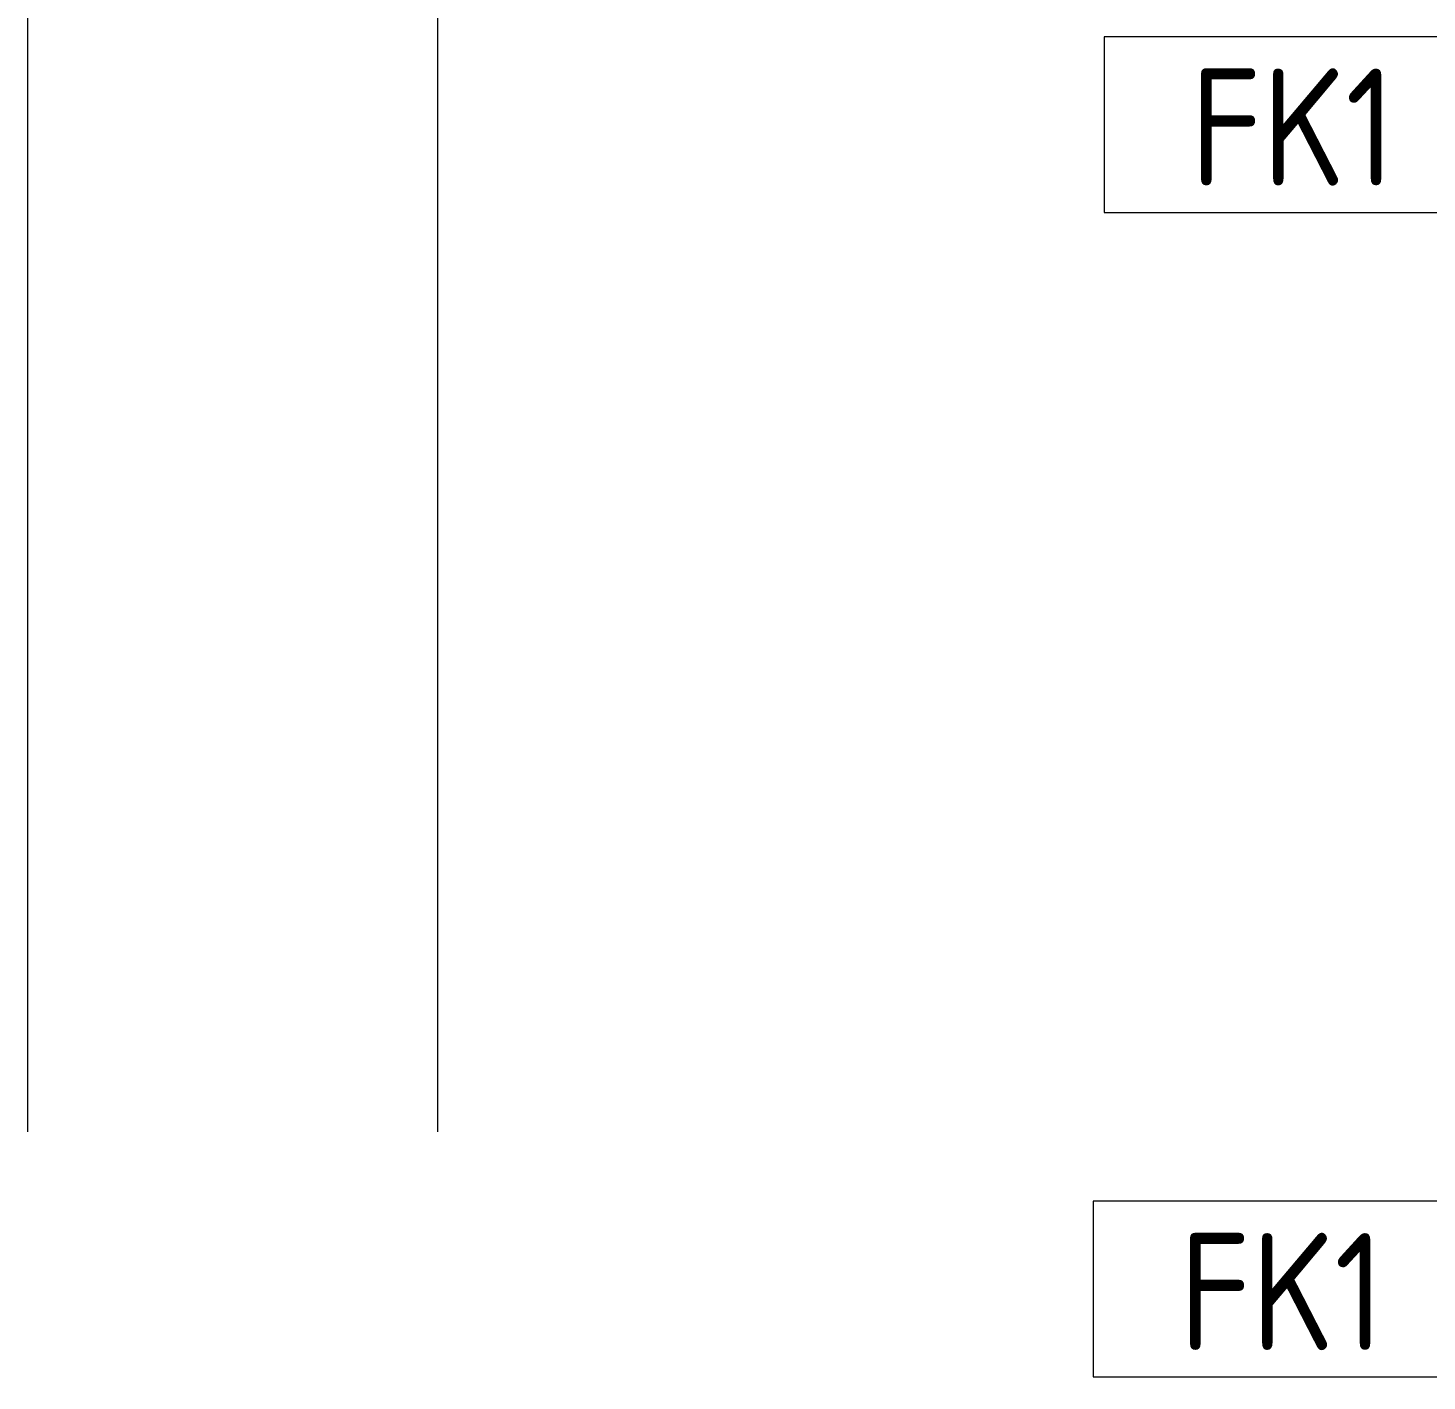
# Model space of a CAD drawing. Header units: millimetres. Extents: x 35524 to 235479, y -8553 to 29000.
# Drawn here: x 74860 to 77250, y 23504 to 25815 of the extents above; entities that cross this region are included whole.
import ezdxf

# ---------------------------------------------------------------- set-up
doc = ezdxf.new("R2010")
doc.units = ezdxf.units.MM
doc.linetypes.add('Осевая', pattern=[3175, 635, -476.25, 1587.5, -476.25])
for name, color, linetype, lineweight in [('A-WALL-IDEN', 7, 'Continuous', 9), ('Оси', 7, 'Continuous', 9), ('Оси-2', 7, 'Осевая', 9)]:
    doc.layers.add(name, color=color, linetype=linetype, lineweight=lineweight)
doc.styles.add('GOST Common_2', font='GOST_Common.ttf', dxfattribs={"width": 0.9, "height": 200})

# ---------------------------------------------------------------- blocks, each defined once
blk = doc.blocks.new('М_стена_0001 - Типоразмер_без рамки-25382661-План отделки стен 3 этажа в осях 12-23')
at = {"layer": 'A-WALL-IDEN'}
for p, q in [((3.258, 1.523), (-3.273, 1.523)), ((-3.273, 1.523), (-3.273, -1.477)), ((3.258, -1.477), (3.258, 1.523)), ((-3.273, -1.477), (3.258, -1.477))]:
    blk.add_line(p, q, dxfattribs=at)

msp = doc.modelspace()

# ---------------------------------------------------------------- linework, layer by layer
at = {"layer": 'Оси'}
for p, q in [((75560, 25078.1), (75560, 27578.1)), ((74860, 24898.1), (74860, 27398.1))]:
    msp.add_line(p, q, dxfattribs=at)
at = {"layer": 'Оси-2'}
for p, q in [((75560, 593.7), (75560, 25078.1)), ((74860, 593.7), (74860, 24898.1))]:
    msp.add_line(p, q, dxfattribs=at)

# ---------------------------------------------------------------- block references
at = {"layer": 'A-WALL-IDEN', "xscale": 99.99999999999993, "yscale": 99.99999999999993, "zscale": 99.99999999999993}
for p in [(77025.8, 25647.4), (77007, 23658.8)]:
    msp.add_blockref('М_стена_0001 - Типоразмер_без рамки-25382661-План отделки стен 3 этажа в осях 12-23', p, dxfattribs=at)

# ---------------------------------------------------------------- texts
at = {"layer": 'A-WALL-IDEN', "char_height": 200, "width": 447.342, "attachment_point": 1, "style": 'GOST Common_2'}
for insert in [(76845.5, 25745.5), (76826.7, 23756.8)]:
    msp.add_mtext('FK1', dxfattribs=dict(at, insert=insert))

doc.saveas('drawing.dxf')
